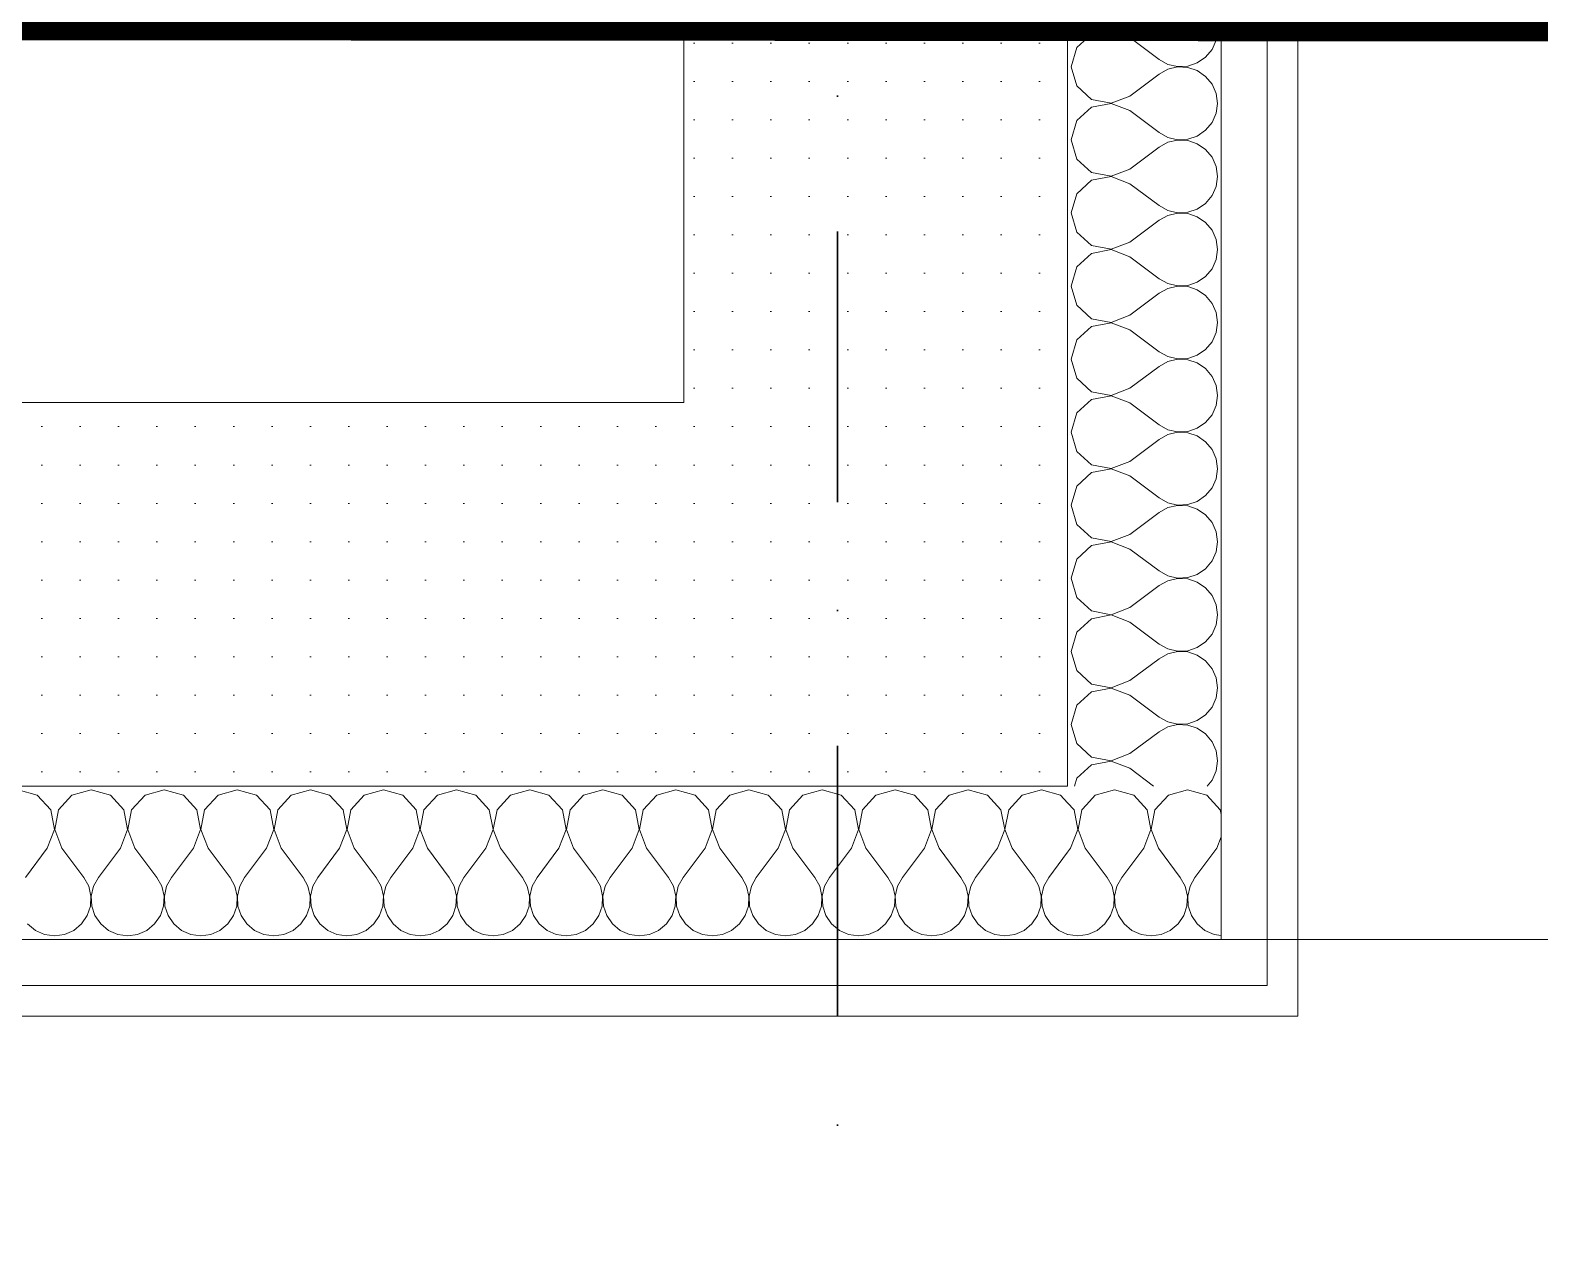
# Model space of a CAD drawing. Header units: millimetres. Extents: x 1322820 to 1391563, y 1051909 to 1098256.
# Drawn here: x 1365553 to 1366536, y 1084484 to 1085276 of the extents above; entities that cross this region are included whole.
import ezdxf
from ezdxf.enums import TextEntityAlignment as Align

# ---------------------------------------------------------------- set-up
doc = ezdxf.new("R2010")
doc.units = ezdxf.units.MM
doc.header["$MEASUREMENT"] = 0
doc.linetypes.add('AStair_dashed', pattern=[1800, 800, -1000])
doc.linetypes.add('Dot & Dashed', pattern=[335.138881, 176.388884, -88.194442, 0, -70.555556])
doc.layers.get('0').update_dxf_attribs({"true_color": 0x787878})
for name, color, linetype, true_color in [('arhitectura - decoratii fatada', 7, 'Continuous', 0x787878), ('New_arhitectura - axe', 7, 'Continuous', 0x787878), ('New_rezistenta - pereti de rezistenta', 7, 'Continuous', 0x787878)]:
    doc.layers.add(name, color=color, linetype=linetype, true_color=true_color)
for name, color, linetype, lineweight, true_color in [('arhitectura - decoratii fatada_Pen_No__101', 7, 'Continuous', 13, 0x787878), ('New_arhitectura - axe_Pen_No__201', 7, 'Continuous', 35, 0x787878), ('New_arhitectura - desen 2D_Pen_No__2', 7, 'Continuous', 13, 0x787878), ('New_arhitectura - suprafete DTAC_Pen_No__14', 7, 'Continuous', 18, 0x787878), ('New_rezistenta - pereti de rezistenta_Pen_No__1', 7, 'Continuous', 13, 0x787878), ('New_rezistenta - pereti de rezistenta_Pen_No__21', 7, 'Continuous', 20, 0x787878)]:
    doc.layers.add(name, color=color, linetype=linetype, lineweight=lineweight, true_color=true_color)
doc.layers.add('circuite prize vitali', color=1, linetype='Continuous')
doc.styles.add('GENERATED_STYLE_1', font='arialbd.ttf')
pattern_1 = [(0, (1356235.236, 1078942.57), (0, 25), [0, -25])]

# ---------------------------------------------------------------- blocks, each defined once
blk = doc.blocks.new('*X84', base_point=(1356235.24, 1078942.57))
at = {"layer": 'New_rezistenta - pereti de rezistenta_Pen_No__1', "color": 7, "linetype": 'Continuous', "lineweight": 13}
for p, q in [((1366259.05, 1084780.98), (1366246.53, 1084777.42)), ((1366271.56, 1084777.42), (1366259.05, 1084780.98)), ((1366306.66, 1084780.98), (1366294.15, 1084777.42)), ((1366319.18, 1084777.42), (1366306.66, 1084780.98)), ((1366246.53, 1084777.42), (1366240.77, 1084771.12)), ((1366280.34, 1084767.81), (1366271.56, 1084777.42)), ((1366294.15, 1084777.42), (1366285.37, 1084767.81)), ((1366327.96, 1084767.81), (1366319.18, 1084777.42)), ((1366282.76, 1084755.03), (1366280.34, 1084767.81)), ((1366285.37, 1084767.81), (1366282.95, 1084755.03)), ((1366328.54, 1084764.76), (1366327.96, 1084767.81)), ((1366278.09, 1084742.88), (1366282.76, 1084755.03)), ((1366282.95, 1084755.03), (1366287.62, 1084742.88)), ((1366278.09, 1084742.88), (1366274.2, 1084737.69)), ((1366287.62, 1084742.88), (1366301.9, 1084723.83)), ((1366325.71, 1084742.88), (1366311.43, 1084723.83)), ((1366325.71, 1084742.88), (1366328.54, 1084750.24)), ((1366305.08, 1084718.08), (1366301.9, 1084723.83)), ((1366311.43, 1084723.83), (1366308.25, 1084718.08)), ((1366306.57, 1084711.68), (1366305.08, 1084718.08)), ((1366306.27, 1084705.62), (1366306.57, 1084711.68)), ((1366308.25, 1084718.08), (1366306.76, 1084711.68)), ((1366306.76, 1084711.68), (1366307.08, 1084705.12)), ((1366307.08, 1084705.12), (1366307.24, 1084704.66)), ((1366325.46, 1084686.44), (1366328.54, 1084686.01))]:
    blk.add_line(p, q, dxfattribs=at)
blk = doc.blocks.new('*X85', base_point=(1356235.24, 1078942.57))
at = {"layer": 'New_rezistenta - pereti de rezistenta_Pen_No__1', "color": 7, "linetype": 'Continuous', "lineweight": 13}
for p, q in [((1366232.72, 1084767.81), (1366228.54, 1084772.39)), ((1366240.77, 1084771.12), (1366237.75, 1084767.81)), ((1366235.14, 1084755.03), (1366232.72, 1084767.81)), ((1366237.75, 1084767.81), (1366235.33, 1084755.03)), ((1366230.47, 1084742.88), (1366235.14, 1084755.03)), ((1366235.33, 1084755.03), (1366240, 1084742.88)), ((1366230.47, 1084742.88), (1366228.54, 1084740.3)), ((1366240, 1084742.88), (1366254.28, 1084723.83)), ((1366274.2, 1084737.69), (1366263.81, 1084723.83)), ((1366257.46, 1084718.08), (1366254.28, 1084723.83)), ((1366263.81, 1084723.83), (1366260.63, 1084718.08)), ((1366258.95, 1084711.68), (1366257.46, 1084718.08)), ((1366258.63, 1084705.12), (1366258.95, 1084711.68)), ((1366260.63, 1084718.08), (1366259.14, 1084711.68)), ((1366259.14, 1084711.68), (1366259.46, 1084705.12)), ((1366256.53, 1084698.9), (1366258.63, 1084705.12)), ((1366259.46, 1084705.12), (1366261.56, 1084698.9)), ((1366304.15, 1084698.9), (1366306.25, 1084705.12)), ((1366306.25, 1084705.12), (1366306.27, 1084705.62)), ((1366307.24, 1084704.66), (1366309.18, 1084698.9)), ((1366247.75, 1084689.29), (1366252.81, 1084693.48)), ((1366252.81, 1084693.48), (1366256.53, 1084698.9)), ((1366261.56, 1084698.9), (1366265.28, 1084693.48)), ((1366265.28, 1084693.48), (1366270.34, 1084689.29)), ((1366295.37, 1084689.29), (1366300.43, 1084693.48)), ((1366300.43, 1084693.48), (1366304.15, 1084698.9)), ((1366309.18, 1084698.9), (1366312.9, 1084693.48)), ((1366312.9, 1084693.48), (1366317.96, 1084689.29)), ((1366228.54, 1084686.73), (1366228.73, 1084686.64)), ((1366228.73, 1084686.64), (1366235.24, 1084685.74)), ((1366235.24, 1084685.74), (1366241.74, 1084686.64)), ((1366241.74, 1084686.64), (1366247.75, 1084689.29)), ((1366270.34, 1084689.29), (1366276.35, 1084686.64)), ((1366276.35, 1084686.64), (1366282.85, 1084685.74)), ((1366282.85, 1084685.74), (1366289.36, 1084686.64)), ((1366289.36, 1084686.64), (1366295.37, 1084689.29)), ((1366317.96, 1084689.29), (1366323.97, 1084686.64)), ((1366323.97, 1084686.64), (1366325.46, 1084686.44))]:
    blk.add_line(p, q, dxfattribs=at)
blk = doc.blocks.new('*X87', base_point=(1356235.24, 1078942.57))
at = {"layer": 'New_rezistenta - pereti de rezistenta_Pen_No__1', "color": 7, "linetype": 'Continuous', "lineweight": 13}
for p, q in [((1365557.28, 1084777.42), (1365544.76, 1084780.98)), ((1365592.38, 1084780.98), (1365579.86, 1084777.42)), ((1365604.9, 1084777.42), (1365592.38, 1084780.98)), ((1365640, 1084780.98), (1365627.48, 1084777.42)), ((1365652.52, 1084777.42), (1365640, 1084780.98)), ((1365687.62, 1084780.98), (1365675.1, 1084777.42)), ((1365700.13, 1084777.42), (1365687.62, 1084780.98)), ((1365735.24, 1084780.98), (1365722.72, 1084777.42)), ((1365747.75, 1084777.42), (1365735.24, 1084780.98)), ((1365782.85, 1084780.98), (1365770.34, 1084777.42)), ((1365795.37, 1084777.42), (1365782.85, 1084780.98)), ((1365830.47, 1084780.98), (1365817.96, 1084777.42)), ((1365842.99, 1084777.42), (1365830.47, 1084780.98)), ((1365878.09, 1084780.98), (1365865.58, 1084777.42)), ((1365890.61, 1084777.42), (1365878.09, 1084780.98)), ((1365925.71, 1084780.98), (1365913.19, 1084777.42)), ((1365938.23, 1084777.42), (1365925.71, 1084780.98)), ((1365973.33, 1084780.98), (1365960.81, 1084777.42)), ((1365985.85, 1084777.42), (1365973.33, 1084780.98)), ((1366020.95, 1084780.98), (1366008.43, 1084777.42)), ((1366033.47, 1084777.42), (1366020.95, 1084780.98)), ((1366068.57, 1084780.98), (1366056.05, 1084777.42)), ((1366081.09, 1084777.42), (1366068.57, 1084780.98)), ((1366116.19, 1084780.98), (1366103.67, 1084777.42)), ((1366128.71, 1084777.42), (1366116.19, 1084780.98)), ((1366163.81, 1084780.98), (1366151.29, 1084777.42)), ((1366176.32, 1084777.42), (1366163.81, 1084780.98)), ((1366211.43, 1084780.98), (1366198.91, 1084777.42)), ((1366223.94, 1084777.42), (1366211.43, 1084780.98)), ((1365566.06, 1084767.81), (1365557.28, 1084777.42)), ((1365579.86, 1084777.42), (1365571.08, 1084767.81)), ((1365613.67, 1084767.81), (1365604.9, 1084777.42)), ((1365627.48, 1084777.42), (1365618.7, 1084767.81)), ((1365661.29, 1084767.81), (1365652.52, 1084777.42)), ((1365675.1, 1084777.42), (1365666.32, 1084767.81)), ((1365708.91, 1084767.81), (1365700.13, 1084777.42)), ((1365722.72, 1084777.42), (1365713.94, 1084767.81)), ((1365756.53, 1084767.81), (1365747.75, 1084777.42)), ((1365770.34, 1084777.42), (1365761.56, 1084767.81)), ((1365804.15, 1084767.81), (1365795.37, 1084777.42)), ((1365817.96, 1084777.42), (1365809.18, 1084767.81)), ((1365851.77, 1084767.81), (1365842.99, 1084777.42)), ((1365865.58, 1084777.42), (1365856.8, 1084767.81)), ((1365899.39, 1084767.81), (1365890.61, 1084777.42)), ((1365913.19, 1084777.42), (1365904.42, 1084767.81)), ((1365947.01, 1084767.81), (1365938.23, 1084777.42)), ((1365960.81, 1084777.42), (1365952.04, 1084767.81)), ((1365994.63, 1084767.81), (1365985.85, 1084777.42)), ((1366008.43, 1084777.42), (1365999.65, 1084767.81)), ((1366042.25, 1084767.81), (1366033.47, 1084777.42)), ((1366056.05, 1084777.42), (1366047.27, 1084767.81)), ((1366089.87, 1084767.81), (1366081.09, 1084777.42)), ((1366103.67, 1084777.42), (1366094.89, 1084767.81)), ((1366137.48, 1084767.81), (1366128.71, 1084777.42)), ((1366151.29, 1084777.42), (1366142.51, 1084767.81)), ((1366185.1, 1084767.81), (1366176.32, 1084777.42)), ((1366198.91, 1084777.42), (1366190.13, 1084767.81)), ((1366228.54, 1084772.39), (1366223.94, 1084777.42)), ((1365568.47, 1084755.03), (1365566.06, 1084767.81)), ((1365571.08, 1084767.81), (1365568.67, 1084755.03)), ((1365616.09, 1084755.03), (1365613.67, 1084767.81)), ((1365618.7, 1084767.81), (1365616.28, 1084755.03)), ((1365663.71, 1084755.03), (1365661.29, 1084767.81)), ((1365666.32, 1084767.81), (1365663.9, 1084755.03)), ((1365711.33, 1084755.03), (1365708.91, 1084767.81)), ((1365713.94, 1084767.81), (1365711.52, 1084755.03)), ((1365758.95, 1084755.03), (1365756.53, 1084767.81)), ((1365761.56, 1084767.81), (1365759.14, 1084755.03)), ((1365806.57, 1084755.03), (1365804.15, 1084767.81)), ((1365809.18, 1084767.81), (1365806.76, 1084755.03)), ((1365854.19, 1084755.03), (1365851.77, 1084767.81)), ((1365856.8, 1084767.81), (1365854.38, 1084755.03)), ((1365901.81, 1084755.03), (1365899.39, 1084767.81)), ((1365904.42, 1084767.81), (1365902, 1084755.03)), ((1365949.43, 1084755.03), (1365947.01, 1084767.81)), ((1365952.04, 1084767.81), (1365949.62, 1084755.03)), ((1365997.04, 1084755.03), (1365994.63, 1084767.81)), ((1365999.65, 1084767.81), (1365997.24, 1084755.03)), ((1366044.66, 1084755.03), (1366042.25, 1084767.81)), ((1366047.27, 1084767.81), (1366044.86, 1084755.03)), ((1366092.28, 1084755.03), (1366089.87, 1084767.81)), ((1366094.89, 1084767.81), (1366092.48, 1084755.03)), ((1366139.9, 1084755.03), (1366137.48, 1084767.81)), ((1366142.51, 1084767.81), (1366140.09, 1084755.03)), ((1366187.52, 1084755.03), (1366185.1, 1084767.81)), ((1366190.13, 1084767.81), (1366187.71, 1084755.03)), ((1365563.81, 1084742.88), (1365568.47, 1084755.03)), ((1365568.67, 1084755.03), (1365573.33, 1084742.88)), ((1365611.43, 1084742.88), (1365616.09, 1084755.03)), ((1365616.28, 1084755.03), (1365620.95, 1084742.88)), ((1365659.05, 1084742.88), (1365663.71, 1084755.03)), ((1365663.9, 1084755.03), (1365668.57, 1084742.88)), ((1365706.66, 1084742.88), (1365711.33, 1084755.03)), ((1365711.52, 1084755.03), (1365716.19, 1084742.88)), ((1365754.28, 1084742.88), (1365758.95, 1084755.03)), ((1365759.14, 1084755.03), (1365763.81, 1084742.88)), ((1365801.9, 1084742.88), (1365806.57, 1084755.03)), ((1365806.76, 1084755.03), (1365811.43, 1084742.88)), ((1365849.52, 1084742.88), (1365854.19, 1084755.03)), ((1365854.38, 1084755.03), (1365859.05, 1084742.88)), ((1365897.14, 1084742.88), (1365901.81, 1084755.03)), ((1365902, 1084755.03), (1365906.66, 1084742.88)), ((1365944.76, 1084742.88), (1365949.43, 1084755.03)), ((1365949.62, 1084755.03), (1365954.28, 1084742.88)), ((1365992.38, 1084742.88), (1365997.04, 1084755.03)), ((1365997.24, 1084755.03), (1366001.9, 1084742.88)), ((1366040, 1084742.88), (1366044.66, 1084755.03)), ((1366044.86, 1084755.03), (1366049.52, 1084742.88)), ((1366087.62, 1084742.88), (1366092.28, 1084755.03)), ((1366092.48, 1084755.03), (1366097.14, 1084742.88)), ((1366135.24, 1084742.88), (1366139.9, 1084755.03)), ((1366140.09, 1084755.03), (1366144.76, 1084742.88)), ((1366182.85, 1084742.88), (1366187.52, 1084755.03)), ((1366187.71, 1084755.03), (1366192.38, 1084742.88)), ((1365563.81, 1084742.88), (1365549.52, 1084723.83)), ((1365573.33, 1084742.88), (1365587.62, 1084723.83)), ((1365611.43, 1084742.88), (1365597.14, 1084723.83)), ((1365620.95, 1084742.88), (1365635.24, 1084723.83)), ((1365659.05, 1084742.88), (1365644.76, 1084723.83)), ((1365668.57, 1084742.88), (1365682.85, 1084723.83)), ((1365706.66, 1084742.88), (1365692.38, 1084723.83)), ((1365716.19, 1084742.88), (1365730.47, 1084723.83)), ((1365754.28, 1084742.88), (1365740, 1084723.83)), ((1365763.81, 1084742.88), (1365778.09, 1084723.83)), ((1365801.9, 1084742.88), (1365787.62, 1084723.83)), ((1365811.43, 1084742.88), (1365825.71, 1084723.83)), ((1365849.52, 1084742.88), (1365835.24, 1084723.83)), ((1365859.05, 1084742.88), (1365873.33, 1084723.83)), ((1365897.14, 1084742.88), (1365882.85, 1084723.83)), ((1365906.66, 1084742.88), (1365920.95, 1084723.83)), ((1365944.76, 1084742.88), (1365930.47, 1084723.83)), ((1365954.28, 1084742.88), (1365968.57, 1084723.83)), ((1365992.38, 1084742.88), (1365978.09, 1084723.83)), ((1366001.9, 1084742.88), (1366016.19, 1084723.83)), ((1366040, 1084742.88), (1366025.71, 1084723.83)), ((1366049.52, 1084742.88), (1366063.81, 1084723.83)), ((1366087.62, 1084742.88), (1366073.33, 1084723.83)), ((1366097.14, 1084742.88), (1366111.43, 1084723.83)), ((1366135.24, 1084742.88), (1366120.95, 1084723.83)), ((1366144.76, 1084742.88), (1366159.05, 1084723.83)), ((1366182.85, 1084742.88), (1366168.57, 1084723.83)), ((1366192.38, 1084742.88), (1366206.66, 1084723.83)), ((1366228.54, 1084740.3), (1366216.19, 1084723.83)), ((1365590.8, 1084718.08), (1365587.62, 1084723.83)), ((1365597.14, 1084723.83), (1365593.96, 1084718.08)), ((1365638.41, 1084718.08), (1365635.24, 1084723.83)), ((1365644.76, 1084723.83), (1365641.58, 1084718.08)), ((1365686.03, 1084718.08), (1365682.85, 1084723.83)), ((1365692.38, 1084723.83), (1365689.2, 1084718.08)), ((1365733.65, 1084718.08), (1365730.47, 1084723.83)), ((1365740, 1084723.83), (1365736.82, 1084718.08)), ((1365781.27, 1084718.08), (1365778.09, 1084723.83)), ((1365787.62, 1084723.83), (1365784.44, 1084718.08)), ((1365828.89, 1084718.08), (1365825.71, 1084723.83)), ((1365835.24, 1084723.83), (1365832.06, 1084718.08)), ((1365876.51, 1084718.08), (1365873.33, 1084723.83)), ((1365882.85, 1084723.83), (1365879.68, 1084718.08)), ((1365924.13, 1084718.08), (1365920.95, 1084723.83)), ((1365930.47, 1084723.83), (1365927.3, 1084718.08)), ((1365971.75, 1084718.08), (1365968.57, 1084723.83)), ((1365978.09, 1084723.83), (1365974.91, 1084718.08)), ((1366019.37, 1084718.08), (1366016.19, 1084723.83)), ((1366025.71, 1084723.83), (1366022.53, 1084718.08)), ((1366066.99, 1084718.08), (1366063.81, 1084723.83)), ((1366073.33, 1084723.83), (1366070.15, 1084718.08)), ((1366114.61, 1084718.08), (1366111.43, 1084723.83)), ((1366120.95, 1084723.83), (1366117.77, 1084718.08)), ((1366162.22, 1084718.08), (1366159.05, 1084723.83)), ((1366168.57, 1084723.83), (1366165.39, 1084718.08)), ((1366209.84, 1084718.08), (1366206.66, 1084723.83)), ((1366216.19, 1084723.83), (1366213.01, 1084718.08)), ((1365592.28, 1084711.68), (1365590.8, 1084718.08)), ((1365591.96, 1084705.12), (1365592.28, 1084711.68)), ((1365593.96, 1084718.08), (1365592.48, 1084711.68)), ((1365592.48, 1084711.68), (1365592.79, 1084705.12)), ((1365639.9, 1084711.68), (1365638.41, 1084718.08)), ((1365639.58, 1084705.12), (1365639.9, 1084711.68)), ((1365641.58, 1084718.08), (1365640.09, 1084711.68)), ((1365640.09, 1084711.68), (1365640.41, 1084705.12)), ((1365687.52, 1084711.68), (1365686.03, 1084718.08)), ((1365687.2, 1084705.12), (1365687.52, 1084711.68)), ((1365689.2, 1084718.08), (1365687.71, 1084711.68)), ((1365687.71, 1084711.68), (1365688.03, 1084705.12)), ((1365735.14, 1084711.68), (1365733.65, 1084718.08)), ((1365734.82, 1084705.12), (1365735.14, 1084711.68)), ((1365736.82, 1084718.08), (1365735.33, 1084711.68)), ((1365735.33, 1084711.68), (1365735.65, 1084705.12)), ((1365782.76, 1084711.68), (1365781.27, 1084718.08)), ((1365782.44, 1084705.12), (1365782.76, 1084711.68)), ((1365784.44, 1084718.08), (1365782.95, 1084711.68)), ((1365782.95, 1084711.68), (1365783.27, 1084705.12)), ((1365830.38, 1084711.68), (1365828.89, 1084718.08)), ((1365830.06, 1084705.12), (1365830.38, 1084711.68)), ((1365832.06, 1084718.08), (1365830.57, 1084711.68)), ((1365830.57, 1084711.68), (1365830.89, 1084705.12)), ((1365878, 1084711.68), (1365876.51, 1084718.08)), ((1365877.68, 1084705.12), (1365878, 1084711.68)), ((1365879.68, 1084718.08), (1365878.19, 1084711.68)), ((1365878.19, 1084711.68), (1365878.51, 1084705.12)), ((1365925.62, 1084711.68), (1365924.13, 1084718.08)), ((1365925.3, 1084705.12), (1365925.62, 1084711.68)), ((1365927.3, 1084718.08), (1365925.81, 1084711.68)), ((1365925.81, 1084711.68), (1365926.13, 1084705.12)), ((1365973.23, 1084711.68), (1365971.75, 1084718.08)), ((1365972.92, 1084705.12), (1365973.23, 1084711.68)), ((1365974.91, 1084718.08), (1365973.43, 1084711.68)), ((1365973.43, 1084711.68), (1365973.75, 1084705.12)), ((1366020.85, 1084711.68), (1366019.37, 1084718.08)), ((1366020.54, 1084705.12), (1366020.85, 1084711.68)), ((1366022.53, 1084718.08), (1366021.05, 1084711.68)), ((1366021.05, 1084711.68), (1366021.36, 1084705.12)), ((1366068.47, 1084711.68), (1366066.99, 1084718.08)), ((1366068.15, 1084705.12), (1366068.47, 1084711.68)), ((1366070.15, 1084718.08), (1366068.67, 1084711.68)), ((1366068.67, 1084711.68), (1366068.98, 1084705.12)), ((1366116.09, 1084711.68), (1366114.61, 1084718.08)), ((1366115.77, 1084705.12), (1366116.09, 1084711.68)), ((1366117.77, 1084718.08), (1366116.28, 1084711.68)), ((1366116.28, 1084711.68), (1366116.6, 1084705.12)), ((1366163.71, 1084711.68), (1366162.22, 1084718.08)), ((1366163.39, 1084705.12), (1366163.71, 1084711.68)), ((1366165.39, 1084718.08), (1366163.9, 1084711.68)), ((1366163.9, 1084711.68), (1366164.22, 1084705.12)), ((1366211.33, 1084711.68), (1366209.84, 1084718.08)), ((1366211.01, 1084705.12), (1366211.33, 1084711.68)), ((1366213.01, 1084718.08), (1366211.52, 1084711.68)), ((1366211.52, 1084711.68), (1366211.84, 1084705.12)), ((1365589.87, 1084698.9), (1365591.96, 1084705.12)), ((1365592.79, 1084705.12), (1365594.89, 1084698.9)), ((1365637.48, 1084698.9), (1365639.58, 1084705.12)), ((1365640.41, 1084705.12), (1365642.51, 1084698.9)), ((1365685.1, 1084698.9), (1365687.2, 1084705.12)), ((1365688.03, 1084705.12), (1365690.13, 1084698.9)), ((1365732.72, 1084698.9), (1365734.82, 1084705.12)), ((1365735.65, 1084705.12), (1365737.75, 1084698.9)), ((1365780.34, 1084698.9), (1365782.44, 1084705.12)), ((1365783.27, 1084705.12), (1365785.37, 1084698.9)), ((1365827.96, 1084698.9), (1365830.06, 1084705.12)), ((1365830.89, 1084705.12), (1365832.99, 1084698.9)), ((1365875.58, 1084698.9), (1365877.68, 1084705.12)), ((1365878.51, 1084705.12), (1365880.61, 1084698.9)), ((1365923.2, 1084698.9), (1365925.3, 1084705.12)), ((1365926.13, 1084705.12), (1365928.23, 1084698.9)), ((1365970.82, 1084698.9), (1365972.92, 1084705.12)), ((1365973.75, 1084705.12), (1365975.84, 1084698.9)), ((1366018.44, 1084698.9), (1366020.54, 1084705.12)), ((1366021.36, 1084705.12), (1366023.46, 1084698.9)), ((1366066.06, 1084698.9), (1366068.15, 1084705.12)), ((1366068.98, 1084705.12), (1366071.08, 1084698.9)), ((1366113.67, 1084698.9), (1366115.77, 1084705.12)), ((1366116.6, 1084705.12), (1366118.7, 1084698.9)), ((1366161.29, 1084698.9), (1366163.39, 1084705.12)), ((1366164.22, 1084705.12), (1366166.32, 1084698.9)), ((1366208.91, 1084698.9), (1366211.01, 1084705.12)), ((1366211.84, 1084705.12), (1366213.94, 1084698.9)), ((1365550.99, 1084693.48), (1365556.05, 1084689.29)), ((1365581.09, 1084689.29), (1365586.14, 1084693.48)), ((1365586.14, 1084693.48), (1365589.87, 1084698.9)), ((1365594.89, 1084698.9), (1365598.61, 1084693.48)), ((1365598.61, 1084693.48), (1365603.67, 1084689.29)), ((1365628.71, 1084689.29), (1365633.76, 1084693.48)), ((1365633.76, 1084693.48), (1365637.48, 1084698.9)), ((1365642.51, 1084698.9), (1365646.23, 1084693.48)), ((1365646.23, 1084693.48), (1365651.29, 1084689.29)), ((1365676.32, 1084689.29), (1365681.38, 1084693.48)), ((1365681.38, 1084693.48), (1365685.1, 1084698.9)), ((1365690.13, 1084698.9), (1365693.85, 1084693.48)), ((1365693.85, 1084693.48), (1365698.91, 1084689.29)), ((1365723.94, 1084689.29), (1365729, 1084693.48)), ((1365729, 1084693.48), (1365732.72, 1084698.9)), ((1365737.75, 1084698.9), (1365741.47, 1084693.48)), ((1365741.47, 1084693.48), (1365746.53, 1084689.29)), ((1365771.56, 1084689.29), (1365776.62, 1084693.48)), ((1365776.62, 1084693.48), (1365780.34, 1084698.9)), ((1365785.37, 1084698.9), (1365789.09, 1084693.48)), ((1365789.09, 1084693.48), (1365794.15, 1084689.29)), ((1365819.18, 1084689.29), (1365824.24, 1084693.48)), ((1365824.24, 1084693.48), (1365827.96, 1084698.9)), ((1365832.99, 1084698.9), (1365836.71, 1084693.48)), ((1365836.71, 1084693.48), (1365841.77, 1084689.29)), ((1365866.8, 1084689.29), (1365871.86, 1084693.48)), ((1365871.86, 1084693.48), (1365875.58, 1084698.9)), ((1365880.61, 1084698.9), (1365884.33, 1084693.48)), ((1365884.33, 1084693.48), (1365889.39, 1084689.29)), ((1365914.42, 1084689.29), (1365919.48, 1084693.48)), ((1365919.48, 1084693.48), (1365923.2, 1084698.9)), ((1365928.23, 1084698.9), (1365931.95, 1084693.48)), ((1365931.95, 1084693.48), (1365937, 1084689.29)), ((1365962.04, 1084689.29), (1365967.1, 1084693.48)), ((1365967.1, 1084693.48), (1365970.82, 1084698.9)), ((1365975.84, 1084698.9), (1365979.57, 1084693.48)), ((1365979.57, 1084693.48), (1365984.62, 1084689.29)), ((1366009.66, 1084689.29), (1366014.72, 1084693.48)), ((1366014.72, 1084693.48), (1366018.44, 1084698.9)), ((1366023.46, 1084698.9), (1366027.18, 1084693.48)), ((1366027.18, 1084693.48), (1366032.24, 1084689.29)), ((1366057.28, 1084689.29), (1366062.34, 1084693.48)), ((1366062.34, 1084693.48), (1366066.06, 1084698.9)), ((1366071.08, 1084698.9), (1366074.8, 1084693.48)), ((1366074.8, 1084693.48), (1366079.86, 1084689.29)), ((1366104.9, 1084689.29), (1366109.95, 1084693.48)), ((1366109.95, 1084693.48), (1366113.67, 1084698.9)), ((1366118.7, 1084698.9), (1366122.42, 1084693.48)), ((1366122.42, 1084693.48), (1366127.48, 1084689.29)), ((1366152.52, 1084689.29), (1366157.57, 1084693.48)), ((1366157.57, 1084693.48), (1366161.29, 1084698.9)), ((1366166.32, 1084698.9), (1366170.04, 1084693.48)), ((1366170.04, 1084693.48), (1366175.1, 1084689.29)), ((1366200.13, 1084689.29), (1366205.19, 1084693.48)), ((1366205.19, 1084693.48), (1366208.91, 1084698.9)), ((1366213.94, 1084698.9), (1366217.66, 1084693.48)), ((1366217.66, 1084693.48), (1366222.72, 1084689.29)), ((1365556.05, 1084689.29), (1365562.06, 1084686.64)), ((1365562.06, 1084686.64), (1365568.57, 1084685.74)), ((1365568.57, 1084685.74), (1365575.08, 1084686.64)), ((1365575.08, 1084686.64), (1365581.09, 1084689.29)), ((1365603.67, 1084689.29), (1365609.68, 1084686.64)), ((1365609.68, 1084686.64), (1365616.19, 1084685.74)), ((1365616.19, 1084685.74), (1365622.69, 1084686.64)), ((1365622.69, 1084686.64), (1365628.71, 1084689.29)), ((1365651.29, 1084689.29), (1365657.3, 1084686.64)), ((1365657.3, 1084686.64), (1365663.81, 1084685.74)), ((1365663.81, 1084685.74), (1365670.31, 1084686.64)), ((1365670.31, 1084686.64), (1365676.32, 1084689.29)), ((1365698.91, 1084689.29), (1365704.92, 1084686.64)), ((1365704.92, 1084686.64), (1365711.43, 1084685.74)), ((1365711.43, 1084685.74), (1365717.93, 1084686.64)), ((1365717.93, 1084686.64), (1365723.94, 1084689.29)), ((1365746.53, 1084689.29), (1365752.54, 1084686.64)), ((1365752.54, 1084686.64), (1365759.05, 1084685.74)), ((1365759.05, 1084685.74), (1365765.55, 1084686.64)), ((1365765.55, 1084686.64), (1365771.56, 1084689.29)), ((1365794.15, 1084689.29), (1365800.16, 1084686.64)), ((1365800.16, 1084686.64), (1365806.66, 1084685.74)), ((1365806.66, 1084685.74), (1365813.17, 1084686.64)), ((1365813.17, 1084686.64), (1365819.18, 1084689.29)), ((1365841.77, 1084689.29), (1365847.78, 1084686.64)), ((1365847.78, 1084686.64), (1365854.28, 1084685.74)), ((1365854.28, 1084685.74), (1365860.79, 1084686.64)), ((1365860.79, 1084686.64), (1365866.8, 1084689.29)), ((1365889.39, 1084689.29), (1365895.4, 1084686.64)), ((1365895.4, 1084686.64), (1365901.9, 1084685.74)), ((1365901.9, 1084685.74), (1365908.41, 1084686.64)), ((1365908.41, 1084686.64), (1365914.42, 1084689.29)), ((1365937, 1084689.29), (1365943.02, 1084686.64)), ((1365943.02, 1084686.64), (1365949.52, 1084685.74)), ((1365949.52, 1084685.74), (1365956.03, 1084686.64)), ((1365956.03, 1084686.64), (1365962.04, 1084689.29)), ((1365984.62, 1084689.29), (1365990.63, 1084686.64)), ((1365990.63, 1084686.64), (1365997.14, 1084685.74)), ((1365997.14, 1084685.74), (1366003.65, 1084686.64)), ((1366003.65, 1084686.64), (1366009.66, 1084689.29)), ((1366032.24, 1084689.29), (1366038.25, 1084686.64)), ((1366038.25, 1084686.64), (1366044.76, 1084685.74)), ((1366044.76, 1084685.74), (1366051.27, 1084686.64)), ((1366051.27, 1084686.64), (1366057.28, 1084689.29)), ((1366079.86, 1084689.29), (1366085.87, 1084686.64)), ((1366085.87, 1084686.64), (1366092.38, 1084685.74)), ((1366092.38, 1084685.74), (1366098.89, 1084686.64)), ((1366098.89, 1084686.64), (1366104.9, 1084689.29)), ((1366127.48, 1084689.29), (1366133.49, 1084686.64)), ((1366133.49, 1084686.64), (1366140, 1084685.74)), ((1366140, 1084685.74), (1366146.5, 1084686.64)), ((1366146.5, 1084686.64), (1366152.52, 1084689.29)), ((1366175.1, 1084689.29), (1366181.11, 1084686.64)), ((1366181.11, 1084686.64), (1366187.62, 1084685.74)), ((1366187.62, 1084685.74), (1366194.12, 1084686.64)), ((1366194.12, 1084686.64), (1366200.13, 1084689.29)), ((1366222.72, 1084689.29), (1366228.54, 1084686.73))]:
    blk.add_line(p, q, dxfattribs=at)
blk = doc.blocks.new('Wall_30_1', base_point=(1365978.54, 1085033.36))
at = {"layer": 'New_rezistenta - pereti de rezistenta', "linetype": 'Continuous', "lineweight": 0, "true_color": 0x000000}
h = blk.add_hatch(dxfattribs=at)
h.set_pattern_fill('GYPSUM_0001', color=18, style=0, pattern_type=2)
h.set_pattern_definition(pattern_1)
h.paths.add_polyline_path([(1364631.35, 1085018.36), (1364631.35, 1084903.36), (1364631.35, 1084783.36), (1365978.54, 1084783.36), (1365978.54, 1085033.36), (1364631.35, 1085033.36)])
h = blk.add_hatch(dxfattribs=at)
h.set_pattern_fill('GYPSUM_0001', color=18, style=0, pattern_type=2)
h.set_pattern_definition(pattern_1)
h.paths.add_polyline_path([(1366228.54, 1085033.36), (1365978.54, 1085033.36), (1366228.54, 1084783.36)])
h = blk.add_hatch(dxfattribs=at)
h.set_pattern_fill('GYPSUM_0001', color=18, style=0, pattern_type=2)
h.set_pattern_definition(pattern_1)
h.paths.add_polyline_path([(1365978.54, 1085033.36), (1365978.54, 1084783.36), (1366228.54, 1084783.36)])
at = {"layer": 'New_rezistenta - pereti de rezistenta_Pen_No__21', "color": 7, "linetype": 'Continuous', "lineweight": 20}
for p, q in [((1366228.54, 1084783.36), (1366228.54, 1085033.36)), ((1364631.35, 1084783.36), (1365978.54, 1084783.36)), ((1365978.54, 1084783.36), (1366228.54, 1084783.36)), ((1366328.54, 1084683.36), (1366328.54, 1084783.36)), ((1364631.35, 1084683.36), (1366228.54, 1084683.36)), ((1366228.54, 1084683.36), (1366328.54, 1084683.36))]:
    blk.add_line(p, q, dxfattribs=at)
at = {"layer": 'New_rezistenta - pereti de rezistenta_Pen_No__21', "color": 7, "linetype": 'Continuous', "lineweight": 20, "flags": 128}
for points in [[(1365978.54, 1085033.36), (1364631.35, 1085033.36)], [(1366358.54, 1084653.36), (1366358.54, 1084683.36)], [(1364631.35, 1084653.36), (1366358.54, 1084653.36)]]:
    blk.add_lwpolyline(points, dxfattribs=at)
at = {"layer": 'New_rezistenta - pereti de rezistenta', "color": 2, "lineweight": 13}
for name in ['*X87', '*X84', '*X85']:
    blk.add_blockref(name, (1356235.24, 1078942.57), dxfattribs=at)
blk = doc.blocks.new('*X90', base_point=(1356235.24, 1078942.57))
at = {"layer": 'New_rezistenta - pereti de rezistenta_Pen_No__1', "color": 7, "linetype": 'Continuous', "lineweight": 13}
for p, q in [((1366326.16, 1085275.9), (1366325.25, 1085282.41)), ((1366244.08, 1085273.39), (1366234.48, 1085264.61)), ((1366256.87, 1085275.81), (1366244.08, 1085273.39)), ((1366269.01, 1085271.14), (1366256.87, 1085275.81)), ((1366325.25, 1085269.4), (1366326.16, 1085275.9)), ((1366234.48, 1085264.61), (1366230.92, 1085252.09)), ((1366269.01, 1085271.14), (1366288.06, 1085256.86)), ((1366318.41, 1085258.33), (1366322.6, 1085263.39)), ((1366322.6, 1085263.39), (1366325.25, 1085269.4)), ((1366288.06, 1085256.86), (1366293.81, 1085253.68)), ((1366293.81, 1085253.68), (1366300.21, 1085252.19)), ((1366306.77, 1085252.51), (1366313, 1085254.61)), ((1366313, 1085254.61), (1366318.41, 1085258.33)), ((1366230.92, 1085252.09), (1366234.48, 1085239.58)), ((1366269.01, 1085233.05), (1366288.06, 1085247.33)), ((1366293.81, 1085250.51), (1366288.06, 1085247.33)), ((1366300.21, 1085252), (1366293.81, 1085250.51)), ((1366300.21, 1085252.19), (1366306.77, 1085252.51)), ((1366306.77, 1085251.68), (1366300.21, 1085252)), ((1366313, 1085249.58), (1366306.77, 1085251.68)), ((1366318.41, 1085245.86), (1366313, 1085249.58)), ((1366322.6, 1085240.8), (1366318.41, 1085245.86)), ((1366234.48, 1085239.58), (1366244.08, 1085230.8)), ((1366256.87, 1085228.38), (1366269.01, 1085233.05)), ((1366325.25, 1085234.79), (1366322.6, 1085240.8)), ((1366326.16, 1085228.28), (1366325.25, 1085234.79)), ((1366244.08, 1085225.77), (1366234.48, 1085216.99)), ((1366244.08, 1085230.8), (1366256.87, 1085228.38)), ((1366256.87, 1085228.19), (1366244.08, 1085225.77)), ((1366269.01, 1085223.52), (1366256.87, 1085228.19)), ((1366269.01, 1085223.52), (1366288.06, 1085209.24)), ((1366325.25, 1085221.78), (1366326.16, 1085228.28)), ((1366234.48, 1085216.99), (1366230.92, 1085204.48)), ((1366318.41, 1085210.71), (1366322.6, 1085215.77)), ((1366322.6, 1085215.77), (1366325.25, 1085221.78)), ((1366230.92, 1085204.48), (1366234.48, 1085191.96)), ((1366288.06, 1085209.24), (1366293.81, 1085206.06)), ((1366293.81, 1085206.06), (1366300.21, 1085204.57)), ((1366300.21, 1085204.38), (1366293.81, 1085202.89)), ((1366300.21, 1085204.57), (1366306.77, 1085204.89)), ((1366306.77, 1085204.06), (1366300.21, 1085204.38)), ((1366306.77, 1085204.89), (1366313, 1085206.99)), ((1366313, 1085201.96), (1366306.77, 1085204.06)), ((1366313, 1085206.99), (1366318.41, 1085210.71)), ((1366269.01, 1085185.43), (1366288.06, 1085199.71)), ((1366293.81, 1085202.89), (1366288.06, 1085199.71)), ((1366318.41, 1085198.24), (1366313, 1085201.96)), ((1366322.6, 1085193.18), (1366318.41, 1085198.24)), ((1366234.48, 1085191.96), (1366244.08, 1085183.18)), ((1366256.87, 1085180.76), (1366269.01, 1085185.43)), ((1366325.25, 1085187.17), (1366322.6, 1085193.18)), ((1366326.16, 1085180.67), (1366325.25, 1085187.17)), ((1366244.08, 1085178.15), (1366234.48, 1085169.37)), ((1366244.08, 1085183.18), (1366256.87, 1085180.76)), ((1366256.87, 1085180.57), (1366244.08, 1085178.15)), ((1366269.01, 1085175.9), (1366256.87, 1085180.57)), ((1366269.01, 1085175.9), (1366288.06, 1085161.62)), ((1366322.6, 1085168.15), (1366325.25, 1085174.16)), ((1366325.25, 1085174.16), (1366326.16, 1085180.67)), ((1366234.48, 1085169.37), (1366230.92, 1085156.86)), ((1366318.41, 1085163.09), (1366322.6, 1085168.15)), ((1366230.92, 1085156.86), (1366234.48, 1085144.34)), ((1366288.06, 1085161.62), (1366293.81, 1085158.44)), ((1366293.81, 1085155.27), (1366288.06, 1085152.09)), ((1366293.81, 1085158.44), (1366300.21, 1085156.95)), ((1366300.21, 1085156.76), (1366293.81, 1085155.27)), ((1366300.21, 1085156.95), (1366306.77, 1085157.27)), ((1366306.77, 1085156.44), (1366300.21, 1085156.76)), ((1366306.77, 1085157.27), (1366313, 1085159.37)), ((1366313, 1085154.34), (1366306.77, 1085156.44)), ((1366313, 1085159.37), (1366318.41, 1085163.09)), ((1366318.41, 1085150.62), (1366313, 1085154.34)), ((1366269.01, 1085137.81), (1366288.06, 1085152.09)), ((1366322.6, 1085145.56), (1366318.41, 1085150.62)), ((1366325.25, 1085139.55), (1366322.6, 1085145.56)), ((1366234.48, 1085144.34), (1366244.08, 1085135.56)), ((1366244.08, 1085135.56), (1366256.87, 1085133.14)), ((1366256.87, 1085133.14), (1366269.01, 1085137.81)), ((1366326.16, 1085133.05), (1366325.25, 1085139.55)), ((1366244.08, 1085130.53), (1366234.48, 1085121.75)), ((1366256.87, 1085132.95), (1366244.08, 1085130.53)), ((1366269.01, 1085128.28), (1366256.87, 1085132.95)), ((1366269.01, 1085128.28), (1366288.06, 1085114)), ((1366322.6, 1085120.53), (1366325.25, 1085126.54)), ((1366325.25, 1085126.54), (1366326.16, 1085133.05)), ((1366234.48, 1085121.75), (1366230.92, 1085109.24)), ((1366313, 1085111.75), (1366318.41, 1085115.47)), ((1366318.41, 1085115.47), (1366322.6, 1085120.53)), ((1366230.92, 1085109.24), (1366234.48, 1085096.72)), ((1366288.06, 1085114), (1366293.81, 1085110.82)), ((1366293.81, 1085107.65), (1366288.06, 1085104.48)), ((1366293.81, 1085110.82), (1366300.21, 1085109.33)), ((1366300.21, 1085109.14), (1366293.81, 1085107.65)), ((1366300.21, 1085109.33), (1366306.77, 1085109.65)), ((1366306.77, 1085108.82), (1366300.21, 1085109.14)), ((1366306.77, 1085109.65), (1366313, 1085111.75)), ((1366313, 1085106.72), (1366306.77, 1085108.82)), ((1366318.41, 1085103), (1366313, 1085106.72)), ((1366234.48, 1085096.72), (1366244.08, 1085087.94)), ((1366269.01, 1085090.19), (1366288.06, 1085104.48)), ((1366322.6, 1085097.94), (1366318.41, 1085103)), ((1366325.25, 1085091.93), (1366322.6, 1085097.94)), ((1366244.08, 1085087.94), (1366256.87, 1085085.52)), ((1366256.87, 1085085.52), (1366269.01, 1085090.19)), ((1366326.16, 1085085.43), (1366325.25, 1085091.93)), ((1366325.25, 1085078.92), (1366326.16, 1085085.43)), ((1366244.08, 1085082.91), (1366234.48, 1085074.14)), ((1366256.87, 1085085.33), (1366244.08, 1085082.91)), ((1366269.01, 1085080.67), (1366256.87, 1085085.33)), ((1366269.01, 1085080.67), (1366288.06, 1085066.38)), ((1366322.6, 1085072.91), (1366325.25, 1085078.92)), ((1366234.48, 1085074.14), (1366230.92, 1085061.62)), ((1366288.06, 1085066.38), (1366293.81, 1085063.2)), ((1366313, 1085064.13), (1366318.41, 1085067.85)), ((1366318.41, 1085067.85), (1366322.6, 1085072.91)), ((1366230.92, 1085061.62), (1366234.48, 1085049.1)), ((1366269.01, 1085042.57), (1366288.06, 1085056.86)), ((1366293.81, 1085060.03), (1366288.06, 1085056.86)), ((1366293.81, 1085063.2), (1366300.21, 1085061.71)), ((1366300.21, 1085061.52), (1366293.81, 1085060.03)), ((1366300.21, 1085061.71), (1366306.77, 1085062.03)), ((1366306.77, 1085061.2), (1366300.21, 1085061.52)), ((1366306.77, 1085062.03), (1366313, 1085064.13)), ((1366313, 1085059.1), (1366306.77, 1085061.2)), ((1366318.41, 1085055.38), (1366313, 1085059.1)), ((1366234.48, 1085049.1), (1366244.08, 1085040.32)), ((1366322.6, 1085050.33), (1366318.41, 1085055.38)), ((1366325.25, 1085044.31), (1366322.6, 1085050.33)), ((1366244.08, 1085040.32), (1366256.87, 1085037.9)), ((1366256.87, 1085037.71), (1366244.08, 1085035.29)), ((1366256.87, 1085037.9), (1366269.01, 1085042.57)), ((1366269.01, 1085033.05), (1366256.87, 1085037.71)), ((1366326.16, 1085037.81), (1366325.25, 1085044.31)), ((1366325.25, 1085031.3), (1366326.16, 1085037.81)), ((1366234.48, 1085026.52), (1366230.92, 1085014)), ((1366244.08, 1085035.29), (1366234.48, 1085026.52)), ((1366269.01, 1085033.05), (1366288.06, 1085018.76)), ((1366322.6, 1085025.29), (1366325.25, 1085031.3)), ((1366288.06, 1085018.76), (1366293.81, 1085015.58)), ((1366313, 1085016.51), (1366318.41, 1085020.23)), ((1366318.41, 1085020.23), (1366322.6, 1085025.29)), ((1366230.92, 1085014), (1366234.48, 1085001.48)), ((1366269.01, 1084994.95), (1366288.06, 1085009.24)), ((1366293.81, 1085012.42), (1366288.06, 1085009.24)), ((1366293.81, 1085015.58), (1366300.21, 1085014.1)), ((1366300.21, 1085013.9), (1366293.81, 1085012.42)), ((1366300.21, 1085014.1), (1366306.77, 1085014.41)), ((1366306.77, 1085013.58), (1366300.21, 1085013.9)), ((1366306.77, 1085014.41), (1366313, 1085016.51)), ((1366313, 1085011.49), (1366306.77, 1085013.58)), ((1366318.41, 1085007.77), (1366313, 1085011.49)), ((1366322.6, 1085002.71), (1366318.41, 1085007.77)), ((1366234.48, 1085001.48), (1366244.08, 1084992.7)), ((1366325.25, 1084996.7), (1366322.6, 1085002.71)), ((1366244.08, 1084987.68), (1366234.48, 1084978.9)), ((1366244.08, 1084992.7), (1366256.87, 1084990.29)), ((1366256.87, 1084990.09), (1366244.08, 1084987.68)), ((1366256.87, 1084990.29), (1366269.01, 1084994.95)), ((1366269.01, 1084985.43), (1366256.87, 1084990.09)), ((1366326.16, 1084990.19), (1366325.25, 1084996.7)), ((1366325.25, 1084983.68), (1366326.16, 1084990.19)), ((1366234.48, 1084978.9), (1366230.92, 1084966.38)), ((1366269.01, 1084985.43), (1366288.06, 1084971.14)), ((1366318.41, 1084972.61), (1366322.6, 1084977.67)), ((1366322.6, 1084977.67), (1366325.25, 1084983.68)), ((1366288.06, 1084971.14), (1366293.81, 1084967.96)), ((1366293.81, 1084967.96), (1366300.21, 1084966.48)), ((1366306.77, 1084966.79), (1366313, 1084968.89)), ((1366313, 1084968.89), (1366318.41, 1084972.61)), ((1366230.92, 1084966.38), (1366234.48, 1084953.86)), ((1366269.01, 1084947.33), (1366288.06, 1084961.62)), ((1366293.81, 1084964.8), (1366288.06, 1084961.62)), ((1366300.21, 1084966.28), (1366293.81, 1084964.8)), ((1366300.21, 1084966.48), (1366306.77, 1084966.79)), ((1366306.77, 1084965.97), (1366300.21, 1084966.28)), ((1366313, 1084963.87), (1366306.77, 1084965.97)), ((1366318.41, 1084960.15), (1366313, 1084963.87)), ((1366322.6, 1084955.09), (1366318.41, 1084960.15)), ((1366234.48, 1084953.86), (1366244.08, 1084945.08)), ((1366325.25, 1084949.08), (1366322.6, 1084955.09)), ((1366326.16, 1084942.57), (1366325.25, 1084949.08)), ((1366244.08, 1084940.06), (1366234.48, 1084931.28)), ((1366244.08, 1084945.08), (1366256.87, 1084942.67)), ((1366256.87, 1084942.47), (1366244.08, 1084940.06)), ((1366256.87, 1084942.67), (1366269.01, 1084947.33)), ((1366269.01, 1084937.81), (1366256.87, 1084942.47)), ((1366325.25, 1084936.06), (1366326.16, 1084942.57)), ((1366234.48, 1084931.28), (1366230.92, 1084918.76)), ((1366269.01, 1084937.81), (1366288.06, 1084923.52)), ((1366318.41, 1084924.99), (1366322.6, 1084930.05)), ((1366322.6, 1084930.05), (1366325.25, 1084936.06)), ((1366230.92, 1084918.76), (1366234.48, 1084906.24)), ((1366288.06, 1084923.52), (1366293.81, 1084920.34)), ((1366293.81, 1084920.34), (1366300.21, 1084918.86)), ((1366300.21, 1084918.66), (1366293.81, 1084917.18)), ((1366300.21, 1084918.86), (1366306.77, 1084919.18)), ((1366306.77, 1084918.35), (1366300.21, 1084918.66)), ((1366306.77, 1084919.18), (1366313, 1084921.27)), ((1366313, 1084916.25), (1366306.77, 1084918.35)), ((1366313, 1084921.27), (1366318.41, 1084924.99)), ((1366269.01, 1084899.71), (1366288.06, 1084914)), ((1366293.81, 1084917.18), (1366288.06, 1084914)), ((1366318.41, 1084912.53), (1366313, 1084916.25)), ((1366322.6, 1084907.47), (1366318.41, 1084912.53)), ((1366234.48, 1084906.24), (1366244.08, 1084897.46)), ((1366256.87, 1084895.05), (1366269.01, 1084899.71)), ((1366325.25, 1084901.46), (1366322.6, 1084907.47)), ((1366326.16, 1084894.95), (1366325.25, 1084901.46)), ((1366244.08, 1084892.44), (1366234.48, 1084883.66)), ((1366244.08, 1084897.46), (1366256.87, 1084895.05)), ((1366256.87, 1084894.86), (1366244.08, 1084892.44)), ((1366269.01, 1084890.19), (1366256.87, 1084894.86)), ((1366269.01, 1084890.19), (1366288.06, 1084875.9)), ((1366325.25, 1084888.44), (1366326.16, 1084894.95)), ((1366234.48, 1084883.66), (1366230.92, 1084871.14)), ((1366318.41, 1084877.38), (1366322.6, 1084882.43)), ((1366322.6, 1084882.43), (1366325.25, 1084888.44)), ((1366230.92, 1084871.14), (1366234.48, 1084858.62)), ((1366288.06, 1084875.9), (1366293.81, 1084872.72)), ((1366293.81, 1084869.56), (1366288.06, 1084866.38)), ((1366293.81, 1084872.72), (1366300.21, 1084871.24)), ((1366300.21, 1084871.05), (1366293.81, 1084869.56)), ((1366300.21, 1084871.24), (1366306.77, 1084871.56)), ((1366306.77, 1084870.73), (1366300.21, 1084871.05)), ((1366306.77, 1084871.56), (1366313, 1084873.66)), ((1366313, 1084868.63), (1366306.77, 1084870.73)), ((1366313, 1084873.66), (1366318.41, 1084877.38)), ((1366269.01, 1084852.09), (1366288.06, 1084866.38)), ((1366318.41, 1084864.91), (1366313, 1084868.63)), ((1366322.6, 1084859.85), (1366318.41, 1084864.91)), ((1366325.25, 1084853.84), (1366322.6, 1084859.85)), ((1366234.48, 1084858.62), (1366244.08, 1084849.85)), ((1366244.08, 1084849.85), (1366256.87, 1084847.43)), ((1366256.87, 1084847.43), (1366269.01, 1084852.09)), ((1366326.16, 1084847.33), (1366325.25, 1084853.84)), ((1366244.08, 1084844.82), (1366234.48, 1084836.04)), ((1366256.87, 1084847.24), (1366244.08, 1084844.82)), ((1366269.01, 1084842.57), (1366256.87, 1084847.24)), ((1366269.01, 1084842.57), (1366288.06, 1084828.28)), ((1366322.6, 1084834.81), (1366325.25, 1084840.83)), ((1366325.25, 1084840.83), (1366326.16, 1084847.33)), ((1366234.48, 1084836.04), (1366230.92, 1084823.52)), ((1366313, 1084826.04), (1366318.41, 1084829.76)), ((1366318.41, 1084829.76), (1366322.6, 1084834.81)), ((1366230.92, 1084823.52), (1366234.48, 1084811.01)), ((1366288.06, 1084828.28), (1366293.81, 1084825.11)), ((1366293.81, 1084821.94), (1366288.06, 1084818.76)), ((1366293.81, 1084825.11), (1366300.21, 1084823.62)), ((1366300.21, 1084823.43), (1366293.81, 1084821.94)), ((1366300.21, 1084823.62), (1366306.77, 1084823.94)), ((1366306.77, 1084823.11), (1366300.21, 1084823.43)), ((1366306.77, 1084823.94), (1366313, 1084826.04)), ((1366313, 1084821.01), (1366306.77, 1084823.11)), ((1366318.41, 1084817.29), (1366313, 1084821.01)), ((1366234.48, 1084811.01), (1366244.08, 1084802.23)), ((1366269.01, 1084804.48), (1366288.06, 1084818.76)), ((1366322.6, 1084812.23), (1366318.41, 1084817.29)), ((1366325.25, 1084806.22), (1366322.6, 1084812.23)), ((1366244.08, 1084802.23), (1366256.87, 1084799.81)), ((1366256.87, 1084799.81), (1366269.01, 1084804.48)), ((1366326.16, 1084799.71), (1366325.25, 1084806.22)), ((1366244.08, 1084797.2), (1366234.48, 1084788.42)), ((1366256.87, 1084799.62), (1366244.08, 1084797.2)), ((1366269.01, 1084794.95), (1366256.87, 1084799.62)), ((1366269.01, 1084794.95), (1366284.47, 1084783.36)), ((1366322.6, 1084787.2), (1366325.25, 1084793.21)), ((1366325.25, 1084793.21), (1366326.16, 1084799.71)), ((1366234.48, 1084788.42), (1366233.04, 1084783.36)), ((1366319.42, 1084783.36), (1366322.6, 1084787.2))]:
    blk.add_line(p, q, dxfattribs=at)
blk = doc.blocks.new('Wall_31_1', base_point=(1365978.54, 1085033.36))
at = {"layer": 'New_rezistenta - pereti de rezistenta', "linetype": 'Continuous', "lineweight": 0, "true_color": 0x000000}
h = blk.add_hatch(dxfattribs=at)
h.set_pattern_fill('GYPSUM_0001', color=18, style=0, pattern_type=2)
h.set_pattern_definition(pattern_1)
h.paths.add_polyline_path([(1365978.54, 1085033.36), (1366228.54, 1085033.36), (1366228.54, 1086120.65), (1365978.54, 1086120.65)])
at = {"layer": 'New_rezistenta - pereti de rezistenta_Pen_No__21', "color": 7, "linetype": 'Continuous', "lineweight": 20}
for p, q in [((1366328.54, 1084783.36), (1366328.54, 1086783.36)), ((1366228.54, 1085033.36), (1366228.54, 1086120.65)), ((1366228.54, 1084783.36), (1366228.54, 1085033.36)), ((1366328.54, 1084683.36), (1366328.54, 1084783.36))]:
    blk.add_line(p, q, dxfattribs=at)
at = {"layer": 'New_rezistenta - pereti de rezistenta_Pen_No__21', "color": 7, "linetype": 'Continuous', "lineweight": 20, "flags": 128}
for points in [[(1366358.54, 1084683.36), (1366358.54, 1086783.36)], [(1365978.54, 1086120.65), (1365978.54, 1085033.36)]]:
    blk.add_lwpolyline(points, dxfattribs=at)
at = {"layer": 'New_rezistenta - pereti de rezistenta', "color": 2, "lineweight": 13}
blk.add_blockref('*X90', (1356235.24, 1078942.57), dxfattribs=at)
blk = doc.blocks.new('Wall_180_1', base_point=(1364641.34, 1084633.36))
at = {"layer": 'arhitectura - decoratii fatada_Pen_No__101', "color": 253, "linetype": 'Continuous', "lineweight": 13, "flags": 128}
for points in [[(1366358.54, 1084653.36), (1364641.34, 1084653.36)], [(1366378.54, 1084633.36), (1366378.54, 1084653.36)], [(1364641.34, 1084633.36), (1366378.54, 1084633.36)]]:
    blk.add_lwpolyline(points, dxfattribs=at)
blk = doc.blocks.new('Wall_181_1', base_point=(1364641.34, 1084633.36))
at = {"layer": 'arhitectura - decoratii fatada_Pen_No__101', "color": 253, "linetype": 'Continuous', "lineweight": 13, "flags": 128}
for points in [[(1366358.54, 1084653.36), (1364641.34, 1084653.36)], [(1366378.54, 1084633.36), (1366378.54, 1084653.36)], [(1364641.34, 1084633.36), (1366378.54, 1084633.36)]]:
    blk.add_lwpolyline(points, dxfattribs=at)
blk = doc.blocks.new('Wall_182_1', base_point=(1364641.34, 1084633.36))
at = {"layer": 'arhitectura - decoratii fatada_Pen_No__101', "color": 253, "linetype": 'Continuous', "lineweight": 13, "flags": 128}
for points in [[(1366358.54, 1084653.36), (1364641.34, 1084653.36)], [(1366378.54, 1084633.36), (1366378.54, 1084653.36)], [(1364641.34, 1084633.36), (1366378.54, 1084633.36)]]:
    blk.add_lwpolyline(points, dxfattribs=at)
blk = doc.blocks.new('Wall_196_1', base_point=(1366378.54, 1084633.36))
at = {"layer": 'arhitectura - decoratii fatada_Pen_No__101', "color": 253, "linetype": 'Continuous', "lineweight": 13, "flags": 128}
for points in [[(1366358.54, 1085620.6), (1366358.54, 1084653.36)], [(1366378.54, 1084653.36), (1366378.54, 1085620.6)]]:
    blk.add_lwpolyline(points, dxfattribs=at)
blk = doc.blocks.new('Wall_197_1', base_point=(1366378.54, 1084633.36))
at = {"layer": 'arhitectura - decoratii fatada_Pen_No__101', "color": 253, "linetype": 'Continuous', "lineweight": 13, "flags": 128}
for points in [[(1366358.54, 1085620.6), (1366358.54, 1084653.36)], [(1366378.54, 1084653.36), (1366378.54, 1085620.6)]]:
    blk.add_lwpolyline(points, dxfattribs=at)
blk = doc.blocks.new('Wall_198_1', base_point=(1366378.54, 1084633.36))
at = {"layer": 'arhitectura - decoratii fatada_Pen_No__101', "color": 253, "linetype": 'Continuous', "lineweight": 13, "flags": 128}
for points in [[(1366358.54, 1085620.6), (1366358.54, 1084653.36)], [(1366378.54, 1084653.36), (1366378.54, 1085620.6)]]:
    blk.add_lwpolyline(points, dxfattribs=at)
blk = doc.blocks.new('Standard grid marker')
at = {"layer": 'New_arhitectura - axe_Pen_No__201', "linetype": 'Dot & Dashed', "lineweight": 35}
blk.add_line((1000, 0), (43349.95, 0), dxfattribs=at)
at = {"layer": 'New_arhitectura - axe_Pen_No__201', "lineweight": 35, "style": 'GENERATED_STYLE_1'}
for tag, p in [('AC_MarkerText_1_0', (-106.07, 7.14)), ('AC_MarkerText_1_1', (44456.02, 7.14))]:
    blk.add_attdef(tag, text='', height=125, rotation=270, dxfattribs=at).set_placement(p, align=Align.MIDDLE_CENTER)
blk = doc.blocks.new('terasa')
at = {"layer": 'New_arhitectura - desen 2D_Pen_No__2', "linetype": 'AStair_dashed', "lineweight": 13}
blk.add_line((1372278.547, 1084683.356), (1366328.539, 1084683.356), dxfattribs=at)
at = {"layer": 'New_arhitectura - suprafete DTAC_Pen_No__14', "linetype": 'Continuous', "lineweight": 18, "flags": 128}
blk.add_lwpolyline([(1361828.539, 1090570.6), (1361828.539, 1085033.356), (1365978.539, 1085033.356), (1365978.539, 1090570.6)], close=True, dxfattribs=at)
at = {"layer": 'arhitectura - decoratii fatada', "lineweight": 20}
for name, p in [('Wall_196_1', (1366378.539, 1084633.356)), ('Wall_197_1', (1366378.539, 1084633.356)), ('Wall_198_1', (1366378.539, 1084633.356)), ('Wall_180_1', (1364641.344, 1084633.356)), ('Wall_181_1', (1364641.344, 1084633.356)), ('Wall_182_1', (1364641.344, 1084633.356))]:
    blk.add_blockref(name, p, dxfattribs=at)
at = {"layer": 'New_arhitectura - axe', "linetype": 'Continuous', "lineweight": 13, "zscale": 1000, "rotation": 90}
blk.add_blockref('Standard grid marker', (1366078.539, 1052120.65), dxfattribs=at)
at = {"layer": 'New_rezistenta - pereti de rezistenta', "lineweight": 13}
for name in ['Wall_31_1', 'Wall_30_1']:
    blk.add_blockref(name, (1365978.539, 1085033.356), dxfattribs=at)

msp = doc.modelspace()

# ---------------------------------------------------------------- block references
msp.add_blockref('terasa', (0, 0))

# ---------------------------------------------------------------- next in the draw order: linework, layer by layer
at = {"layer": 'circuite prize vitali', "lineweight": 20, "const_width": 80}
msp.add_lwpolyline([(1362139.29, 1085500.62), (1362570.84, 1085311.74), (1371715.31, 1085304.54), (1373094.73, 1085275.89), (1373094.73, 1085275.89), (1373094.73, 1085275.89), (1373094.73, 1085275.89), (1373094.73, 1085275.89), (1373094.73, 1085275.89), (1373094.73, 1085275.89), (1373094.73, 1085275.89)], dxfattribs=at)

doc.saveas('drawing.dxf')
